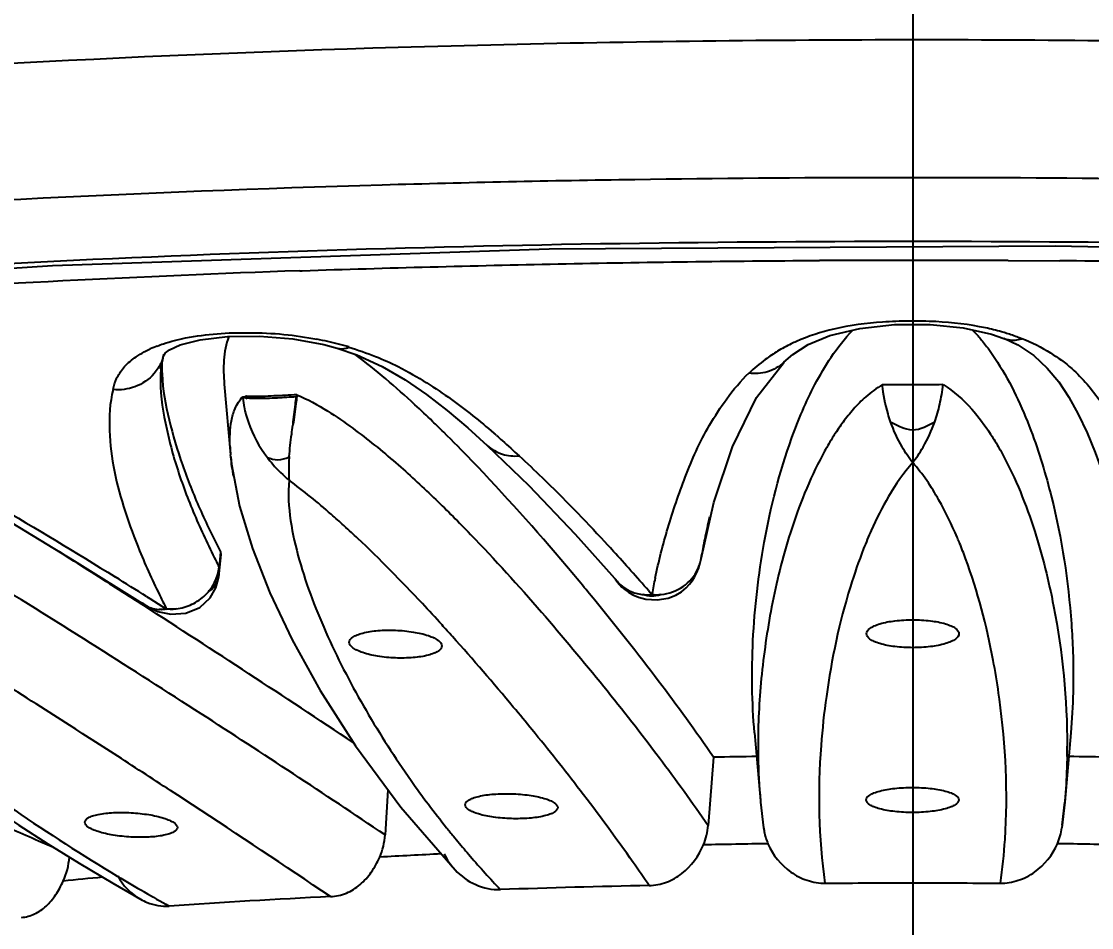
# Model space of a CAD drawing. Header units: millimetres. Extents: x 601 to 1195, y -13 to 407.
# Drawn here: x 760.41 to 765.61, y 299.16 to 303.57 of the extents above; entities that cross this region are included whole.
import ezdxf

# ---------------------------------------------------------------- set-up
doc = ezdxf.new("R2010")
doc.units = ezdxf.units.MM
doc.header["$LTSCALE"] = 0.1
doc.linetypes.add('CENTERX2', pattern=[101.6, 63.5, -12.7, 12.7, -12.7])
doc.layers.add('CENTER', color=1, linetype='CENTERX2')
doc.layers.add('DIM', color=3, linetype='Continuous')
doc.styles.get("Standard").update_dxf_attribs({"font": 'arial.ttf'})
doc.dimstyles.new('ISO-25', dxfattribs={"dimtxt": 2.5, "dimasz": 2.5, "dimexe": 1.25, "dimexo": 0.625, "dimtad": 1, "dimlfac": 1.666667, "dimtxsty": 'Standard', "dimcen": 2.5, "dimadec": 0, "dimazin": 0, "dimtfac": 1, "dimtmove": 0, "dimatfit": 3, "dimfxl": 0, "dimarcsym": 0})

# ---------------------------------------------------------------- blocks, each defined once
blk = doc.blocks.new('*D9')
at = {"layer": 'Defpoints', "color": 0}
for p in [(764.7668, 349.8803), (720.0657, 151.3703), (730.4127, 151.3703)]:
    blk.add_point(p, dxfattribs=at)
at = {"layer": 'DIM', "color": 0, "lineweight": -2}
for p, q in [((764.1418, 349.8803), (718.8157, 349.8803)), ((720.0657, 347.3803), (720.0657, 153.8703)), ((729.7877, 151.3703), (718.8157, 151.3703))]:
    blk.add_line(p, q, dxfattribs=at)
at = {"layer": 'DIM', "color": 0}
for points in [[(719.649, 347.3803), (720.4824, 347.3803), (720.0657, 349.8803)], [(719.649, 153.8703), (720.4824, 153.8703), (720.0657, 151.3703)]]:
    blk.add_solid(points, dxfattribs=at)
at = {"layer": 'DIM', "color": 0, "insert": (717.9383, 251.6624), "char_height": 2.5, "attachment_point": 5, "rotation": 90}
blk.add_mtext('330,85', dxfattribs=at)

msp = doc.modelspace()

# ---------------------------------------------------------------- linework, layer by layer
for p, q in [((763.543, 302.7999), (763.3909, 302.7979)), ((764.2775, 302.4049), (764.2889, 302.4049)), ((765.2059, 302.4046), (765.4569, 302.4035)), ((761.7627, 302.3551), (761.7716, 302.3554)), ((761.7716, 302.3554), (761.7749, 302.3555)), ((765.1842, 302.027), (765.1847, 302.0268)), ((765.1842, 302.027), (765.2527, 301.9956)), ((761.1297, 301.9714), (761.1825, 301.9949)), ((761.9451, 301.9793), (761.9454, 301.9792)), ((761.9451, 301.9793), (762.0397, 301.9473)), ((764.1585, 301.9479), (764.234, 301.9973)), ((765.2527, 301.9956), (765.33, 301.9439)), ((761.0881, 301.8791), (761.0984, 301.9328)), ((761.0984, 301.9328), (761.098, 301.9313)), ((764.116, 301.9107), (764.1585, 301.9479)), ((761.0896, 301.8837), (761.0892, 301.8791)), ((761.0901, 301.8896), (761.0896, 301.8837)), ((763.9821, 301.7397), (764.1168, 301.9115)), ((764.1168, 301.9115), (764.116, 301.9107)), ((761.3964, 301.8043), (761.4268, 301.4614)), ((761.4963, 301.7429), (761.4865, 301.7413)), ((761.4947, 301.7398), (761.499, 301.7388)), ((761.498, 301.7439), (761.4962, 301.7456)), ((761.499, 301.7388), (761.5037, 301.7379)), ((761.5079, 301.7438), (761.5029, 301.7436)), ((761.5038, 301.7368), (761.5069, 301.7349)), ((761.7446, 301.7442), (761.7486, 301.7445)), ((762.4801, 301.6765), (762.5792, 301.5925)), ((762.5792, 301.5925), (762.6742, 301.5066)), ((762.6742, 301.5066), (762.6742, 301.5066)), ((761.4278, 301.4513), (761.4268, 301.4614)), ((761.4278, 301.4513), (761.4317, 301.4159)), ((762.5806, 301.0871), (762.5931, 301.0742)), ((763.101, 301.0756), (763.3065, 300.8444)), ((763.2443, 301.0391), (763.2569, 301.0254)), ((764.9592, 301.0572), (764.9578, 301.0605)), ((761.3775, 300.9871), (761.3712, 300.9143)), ((761.3778, 300.9894), (761.3802, 300.9769)), ((760.6669, 300.946), (761.0113, 300.7309)), ((761.3476, 300.9612), (761.3534, 300.9497)), ((761.3721, 300.8834), (761.3804, 300.9769)), ((763.712, 300.9484), (763.7136, 300.9572)), ((763.7133, 300.9555), (763.7138, 300.9582)), ((763.7138, 300.9582), (763.7163, 300.9772)), ((761.3721, 300.8835), (761.3712, 300.9143)), ((761.3716, 300.8785), (761.3721, 300.8835)), ((760.8817, 300.8068), (760.8382, 300.8346)), ((761.0189, 300.7719), (761.0342, 300.7623)), ((763.4587, 300.7998), (763.4743, 300.782)), ((760.9967, 300.7413), (761.0218, 300.723)), ((761.0218, 300.723), (761.071, 300.6996)), ((761.0342, 300.7623), (761.1161, 300.7108)), ((761.071, 300.6996), (761.1369, 300.6862)), ((761.1617, 300.7123), (761.0803, 300.7089)), ((765.1634, 300.2734), (765.1593, 300.3025)), ((760.6446, 300.1463), (760.5269, 300.2216)), ((760.6745, 300.1272), (760.6446, 300.1463)), ((760.7004, 300.1105), (760.6745, 300.1272)), ((760.7062, 300.1068), (760.7004, 300.1105)), ((760.7902, 300.0529), (760.7062, 300.1068)), ((763.9732, 300.1093), (764.0026, 299.7785)), ((765.5102, 300.1093), (765.4805, 299.7735)), ((760.8961, 299.9845), (760.7902, 300.0529)), ((762.0335, 300.0464), (762.2547, 299.7479)), ((763.7733, 299.9914), (763.7475, 299.6597)), ((762.1916, 299.8331), (762.1776, 299.6135)), ((761.2418, 299.7596), (761.1698, 299.8067)), ((762.2547, 299.7479), (762.5176, 299.4442)), ((764.0023, 299.7784), (764.0028, 299.7736)), ((764.0028, 299.7736), (764.017, 299.6482)), ((765.4805, 299.7735), (765.4665, 299.6482)), ((765.468, 299.6613), (765.4807, 299.7735)), ((762.5099, 299.6072), (762.5316, 299.5809)), ((760.539, 299.57), (760.6905, 299.4761)), ((760.6905, 299.4761), (760.8542, 299.3786)), ((760.8542, 299.3786), (760.9884, 299.3016))]:
    msp.add_line(p, q)
for points in [[(758.2401, 302.2278), (760.5613, 302.3807), (762.9754, 302.4614), (765.4342, 302.477), (767.8921, 302.4269), (770.2831, 302.3018), (772.5583, 302.1014), (774.6471, 301.8305)], [(764.234, 301.9973), (764.3386, 302.0408), (764.4853, 302.0754), (764.6538, 302.0938), (764.8265, 302.0941), (764.9874, 302.0772), (765.125, 302.0469), (765.1847, 302.0268)], [(761.1825, 301.9949), (761.2794, 302.0194), (761.4118, 302.0356), (761.5673, 302.0375), (761.7288, 302.0237), (761.8802, 301.9963), (761.9454, 301.9792)], [(761.098, 301.9313), (761.1033, 301.9451), (761.1107, 301.9565), (761.1297, 301.9714)], [(762.0397, 301.9473), (762.1642, 301.8903), (762.2753, 301.8252), (762.3796, 301.7539), (762.4801, 301.6765)], [(765.33, 301.9439), (765.395, 301.8827), (765.4512, 301.815), (765.5009, 301.7404), (765.5461, 301.658), (765.589, 301.567), (765.6286, 301.4725), (765.6641, 301.3753), (765.696, 301.2736), (765.7247, 301.1667)], [(761.5078, 301.7471), (761.505, 301.7452), (761.5025, 301.7442), (761.5001, 301.7438), (761.498, 301.7439)], [(761.4994, 301.7379), (761.501, 301.7377), (761.5038, 301.7368)], [(763.7133, 300.9555), (763.7751, 301.2296), (763.8654, 301.499), (763.9821, 301.7397)], [(762.6742, 301.5066), (762.8758, 301.3123), (763.101, 301.0756)], [(761.4317, 301.4159), (761.4708, 301.2115), (761.5334, 301.005), (761.6174, 300.7898), (761.7259, 300.5612), (761.8617, 300.3156), (762.0335, 300.0464)], [(759.9789, 301.3526), (760.2961, 301.1703), (760.6669, 300.946)], [(763.6808, 300.8658), (763.6895, 300.8822), (763.6964, 300.8976), (763.7017, 300.9115), (763.7059, 300.9244), (763.7093, 300.9366), (763.712, 300.9484)], [(761.3544, 300.8144), (761.367, 300.8545), (761.3716, 300.8785)], [(763.2993, 300.8527), (763.3075, 300.842), (763.3173, 300.8305)], [(763.3173, 300.8305), (763.3289, 300.8184), (763.3429, 300.8059)], [(763.6187, 300.7953), (763.641, 300.8142), (763.6576, 300.8322), (763.6703, 300.8491), (763.6808, 300.8658)], [(761.2776, 300.7186), (761.3274, 300.7658), (761.3544, 300.8144)], [(763.3429, 300.8059), (763.3607, 300.7927), (763.3824, 300.78), (763.4089, 300.7687)], [(763.4997, 300.7553), (763.5531, 300.7638), (763.5908, 300.7783), (763.6187, 300.7953)], [(759.0739, 300.7227), (759.1265, 300.6695), (759.1829, 300.6142), (759.2439, 300.556), (759.3106, 300.4944), (759.3835, 300.4289), (759.462, 300.3606), (759.5452, 300.2901), (759.6323, 300.2184), (759.7234, 300.1455), (759.8193, 300.0707), (759.9209, 299.9939), (760.029, 299.9145), (760.1441, 299.8326), (760.2669, 299.7479), (760.3982, 299.6605), (760.539, 299.57)], [(761.1369, 300.6862), (761.2101, 300.6909), (761.2776, 300.7186)], [(763.4089, 300.7687), (763.4451, 300.7591), (763.4997, 300.7553)]]:
    msp.add_lwpolyline(points)
for centre, radius, start, end in [((764.7423, 209.6224), 93.1852, 89.263106, 90.737446), ((764.7041, 169.273), 133.1326, 89.784046, 90.178686), ((765.0125, 244.3721), 58.0331, 88.918878, 89.561157), ((764.3059, 229.4392), 72.9602, 91.997637, 93.806599), ((761.4808, 300.1389), 1.9186, 75.7903, 79.0148), ((761.2772, 301.4483), 0.5795, 110.9728, 114.5406), ((761.5305, 300.3399), 1.7116, 74.0003, 75.7514), ((760.8927, 301.9966), 0.2154, 342.7814, 347.2786), ((764.4841, 301.3045), 0.7708, 121.1884, 123.7511), ((761.6378, 301.8298), 0.5519, 173.6831, 174.3936), ((761.6256, 301.8312), 0.5397, 172.7478, 173.6839), ((761.8598, 301.8872), 0.7669, 178.3317, 182.5651), ((761.5137, 301.8067), 0.0695, 261.7618, 264.4322), ((761.143, 301.8149), 0.6097, 353.3702, 354.119), ((757.9548, 297.0009), 6.4189, 45.39206, 46.06581), ((757.123, 296.1612), 7.6008, 43.92232, 45.37361), ((760.1708, 298.6474), 3.866, 48.7585, 49.0345), ((762.3214, 301.5411), 0.8981, 182.6729, 185.0888), ((767.4931, 300.2862), 3.8394, 166.8643, 168.4958), ((758.7875, 297.6041), 4.745, 47.1463, 47.7582), ((758.5917, 297.3931), 5.0328, 46.6821, 47.1471), ((766.422, 300.2546), 2.0603, 155.9787, 158.6372), ((768.2851, 300.1241), 4.6478, 168.4837, 169.4222), ((732.7239, 256.7417), 52.2934, 57.47786, 57.83787), ((756.1181, 294.4628), 9.6969, 42.32237, 42.59176), ((754.9897, 293.4383), 11.221, 41.66484, 42.31079), ((765.591, 303.0735), 4.74, 206.6194, 207.0962), ((763.5043, 300.9946), 0.2126, 335.2762, 349.4027), ((761.1546, 300.9392), 0.2179, 344.4307, 353.4799), ((751.9208, 290.7085), 15.3284, 41.17369, 41.66163), ((737.5394, 263.3405), 44.1859, 57.90124, 58.13597), ((763.4504, 300.9701), 0.191, 214.4518, 221.0513), ((766.5209, 300.2164), 3.0989, 167.98, 169.4133), ((726.7949, 247.4318), 63.3309, 57.304168, 57.436498), ((761.1421, 300.9465), 0.2326, 314.1593, 317.9996), ((763.4509, 300.9895), 0.2088, 265.2332, 276.5377), ((763.4956, 301.0251), 0.244, 265.0942, 275.5261), ((761.0889, 300.8535), 0.1452, 230.5695, 237.7593), ((722.1987, 240.282), 71.8306, 56.327715, 57.299629), ((765.3622, 302.8783), 4.7674, 206.2864, 207.0417), ((761.0891, 300.8617), 0.1531, 264.4104, 266.9671), ((761.1304, 300.97), 0.2596, 270.575, 276.948), ((755.0552, 293.9043), 10.0019, 41.85492, 42.28811), ((732.5652, 256.4056), 51.9778, 57.45557, 57.92257), ((732.0095, 254.7823), 54.0366, 56.06236, 57.19684), ((753.4589, 292.4066), 12.1882, 37.5173, 39.2864), ((762.1848, 300.047), 3.3076, 359.0829, 359.9709), ((764.728, 240.1543), 59.8447, 90.710564, 90.914064), ((767.0854, 300.0507), 3.0954, 180.1814, 181.0479), ((766.9611, 300.0478), 2.971, 181.0358, 185.2016), ((764.7555, 240.1543), 59.8447, 89.085916, 89.289416), ((724.9186, 244.3133), 66.2847, 56.845399, 57.127507), ((766.1855, 302.6175), 4.7509, 215.2051, 218.6731), ((730.6511, 253.0332), 55.8493, 55.96227, 56.78826), ((766.2679, 302.6824), 4.8559, 218.6636, 219.2936), ((763.4412, 299.6839), 0.3073, 337.2752, 355.488), ((764.3146, 299.6879), 0.3002, 187.6032, 191.0636), ((764.3132, 299.6877), 0.2988, 191.0827, 203.0609), ((765.1693, 299.688), 0.2998, 336.968, 352.3708), ((761.8546, 299.6345), 0.3237, 336.559, 356.2874), ((766.3252, 302.7298), 4.9302, 219.6944, 220.773), ((764.534, 256.589), 42.9828, 92.77785, 93.17732), ((764.7323, 251.1852), 48.3905, 90.82184, 91.19327), ((764.7511, 251.1852), 48.3905, 88.80673, 89.17816), ((766.4139, 302.807), 5.0477, 220.779, 223.2551), ((763.7743, 266.9403), 32.6029, 95.2249, 95.56342), ((766.3032, 308.4623), 10.551, 239.04585, 239.87417), ((764.6517, 242.079), 57.301, 91.191218, 91.91412), ((766.4304, 308.6814), 10.8044, 239.87382, 240.6067), ((764.1153, 254.9463), 44.4222, 92.84226, 93.85645)]:
    msp.add_arc(centre, radius, start, end)
for points, knots in [([(781.4216, 300.4848), (781.3615, 300.6171), (781.211, 300.8058), (780.9535, 301.0223), (780.5912, 301.2688), (780.0071, 301.5604), (779.1555, 301.8821), (778.1145, 302.1861), (776.3713, 302.5885), (774.3864, 302.9018), (772.1903, 303.1464), (770.338, 303.3015), (768.3831, 303.411), (766.3589, 303.471), (764.3034, 303.4837), (761.6125, 303.4382), (759.6125, 303.3303), (758.3023, 303.222)], [0, 0, 0, 0, 0.018393, 0.029661, 0.042617, 0.073719, 0.112006, 0.15771, 0.210843, 0.338317, 0.411693, 0.490465, 0.573513, 0.659442, 0.7467, 0.833621, 1, 1, 1, 1]), ([(763.3909, 302.7979), (762.9819, 302.7919), (761.401, 302.7583), (759.821, 302.6798), (758.6521, 302.5925)], [0, 0, 0, 0, 0.2587, 1, 1, 1, 1]), ([(758.8632, 302.2985), (760.8824, 302.446), (764.9217, 302.559), (768.9608, 302.4305), (770.967, 302.2722)], [0, 0, 0, 0, 0.501509, 1, 1, 1, 1]), ([(761.7749, 302.3555), (762.1893, 302.3696), (763.0235, 302.3907), (763.8578, 302.4034), (764.2775, 302.4049)], [0, 0, 0, 0, 0.49696, 1, 1, 1, 1]), ([(765.0954, 302.0776), (765.0162, 302.0943), (764.8921, 302.1088), (764.7248, 302.1117), (764.5589, 302.1061), (764.3728, 302.0819), (764.2349, 302.0376), (764.1763, 302.0115)], [0, 0, 0, 0, 0.260365, 0.399236, 0.537851, 0.793827, 1, 1, 1, 1]), ([(765.1978, 302.0511), (765.1898, 302.0536), (765.156, 302.0637), (765.1217, 302.0721), (765.0954, 302.0776)], [0, 0, 0, 0, 0.238248, 1, 1, 1, 1]), ([(761.0697, 301.9894), (761.08, 301.9934), (761.1253, 302.0094), (761.172, 302.0212), (761.2083, 302.0285)], [0, 0, 0, 0, 0.228673, 1, 1, 1, 1]), ([(761.2083, 302.0285), (761.3097, 302.0491), (761.4705, 302.0583), (761.6841, 302.0493), (761.7933, 302.0326), (761.8464, 302.0223)], [0, 0, 0, 0, 0.484282, 0.746698, 1, 1, 1, 1]), ([(761.4177, 302.0357), (761.4034, 301.9991), (761.3906, 301.9207), (761.393, 301.8427), (761.3964, 301.8043)], [0, 0, 0, 0, 0.504493, 1, 1, 1, 1]), ([(763.9732, 300.1093), (763.96, 300.2582), (763.9564, 300.569), (764.0117, 301.0508), (764.1176, 301.4693), (764.2427, 301.7658), (764.345, 301.9412), (764.4114, 302.0269), (764.4508, 302.0673)], [0, 0, 0, 0, 0.217648, 0.450967, 0.704636, 0.843196, 0.917892, 1, 1, 1, 1]), ([(765.0328, 302.0672), (765.0371, 302.0628), (765.0538, 302.0453), (765.0695, 302.027), (765.0809, 302.013)], [0, 0, 0, 0, 0.256889, 1, 1, 1, 1]), ([(765.1847, 302.0268), (765.1917, 302.0241), (765.2201, 302.0158), (765.251, 302.0181), (765.2721, 302.0241)], [0, 0, 0, 0, 0.255507, 1, 1, 1, 1]), ([(765.2721, 302.0241), (765.2663, 302.0265), (765.2419, 302.0365), (765.217, 302.0451), (765.1978, 302.0511)], [0, 0, 0, 0, 0.236955, 1, 1, 1, 1]), ([(765.2721, 302.026), (765.3207, 302.0077), (765.4055, 301.964), (765.54, 301.8666), (765.6538, 301.7297), (765.7546, 301.566), (765.8533, 301.3558), (765.9408, 301.0966), (765.9898, 300.8879), (766.0087, 300.7858)], [0, 0, 0, 0, 0.103726, 0.189152, 0.329931, 0.455312, 0.572555, 0.792694, 1, 1, 1, 1]), ([(760.8559, 301.7791), (760.8597, 301.7971), (760.8714, 301.8345), (760.9062, 301.8878), (760.9625, 301.9368), (761.0096, 301.9632), (761.0365, 301.9755)], [0, 0, 0, 0, 0.1998, 0.41953, 0.680102, 1, 1, 1, 1]), ([(761.9454, 301.9792), (761.9591, 301.9752), (761.9795, 301.9757), (761.9976, 301.9818), (762.0022, 301.9836)], [0, 0, 0, 0, 0.743034, 1, 1, 1, 1]), ([(762.0018, 301.9835), (762.0456, 301.9707), (762.127, 301.9428), (762.2539, 301.8856), (762.3765, 301.8144), (762.5334, 301.7091), (762.6393, 301.624), (762.7054, 301.5666)], [0, 0, 0, 0, 0.166142, 0.312523, 0.506203, 0.681443, 1, 1, 1, 1]), ([(764.1763, 302.0115), (764.168, 302.0078), (764.1368, 301.9933), (764.1065, 301.977), (764.0849, 301.9639)], [0, 0, 0, 0, 0.264795, 1, 1, 1, 1]), ([(765.0809, 302.013), (765.0876, 302.0047), (765.1133, 301.9721), (765.137, 301.9378), (765.1536, 301.9118)], [0, 0, 0, 0, 0.257867, 1, 1, 1, 1]), ([(761.098, 301.9313), (761.0958, 301.9246), (761.0856, 301.8972), (761.0696, 301.8721), (761.0551, 301.8554)], [0, 0, 0, 0, 0.242442, 1, 1, 1, 1]), ([(762.4084, 301.6233), (762.3802, 301.6505), (762.2598, 301.7641), (762.1341, 301.8724), (762.0326, 301.9476)], [0, 0, 0, 0, 0.236756, 1, 1, 1, 1]), ([(764.0558, 301.9454), (764.0454, 301.9384), (764.0071, 301.9114), (763.9713, 301.8809), (763.9463, 301.8573)], [0, 0, 0, 0, 0.266733, 1, 1, 1, 1]), ([(761.0881, 301.8791), (761.0811, 301.8009), (761.0996, 301.6413), (761.1582, 301.4094), (761.2428, 301.1817), (761.3113, 301.0343), (761.3476, 300.9612)], [0, 0, 0, 0, 0.244709, 0.493549, 0.745705, 1, 1, 1, 1]), ([(764.116, 301.9107), (764.0936, 301.8892), (764.0384, 301.8577), (763.9758, 301.8536), (763.9463, 301.8573)], [0, 0, 0, 0, 0.510037, 1, 1, 1, 1]), ([(765.1536, 301.9118), (765.2201, 301.8078), (765.3202, 301.5913), (765.449, 301.1661), (765.4982, 300.8471), (765.513, 300.6401)], [0, 0, 0, 0, 0.278025, 0.532547, 1, 1, 1, 1]), ([(761.0551, 301.8554), (761.0304, 301.8271), (760.9668, 301.7839), (760.8914, 301.7745), (760.8558, 301.7776)], [0, 0, 0, 0, 0.511643, 1, 1, 1, 1]), ([(761.0937, 301.8529), (761.097, 301.7778), (761.1249, 301.6283), (761.1896, 301.4099), (761.2751, 301.1964), (761.3424, 301.058), (761.3778, 300.9894)], [0, 0, 0, 0, 0.246442, 0.495505, 0.746866, 1, 1, 1, 1]), ([(763.49, 300.8618), (763.5073, 300.9433), (763.5496, 301.109), (763.6199, 301.3137), (763.6875, 301.4814), (763.7544, 301.6091), (763.8381, 301.7386), (763.9066, 301.8206), (763.9463, 301.8595)], [0, 0, 0, 0, 0.225123, 0.461161, 0.584092, 0.712978, 0.849888, 1, 1, 1, 1]), ([(760.8558, 301.7776), (760.8394, 301.7129), (760.8321, 301.5778), (760.8576, 301.3785), (760.912, 301.1836), (760.959, 301.0567), (760.9848, 300.9938)], [0, 0, 0, 0, 0.248529, 0.496122, 0.746756, 1, 1, 1, 1]), ([(764.5942, 301.8018), (764.5661, 301.784), (764.5155, 301.7479), (764.4534, 301.6843), (764.4036, 301.6211), (764.3741, 301.5784), (764.3605, 301.5572)], [0, 0, 0, 0, 0.292626, 0.543768, 0.778581, 1, 1, 1, 1]), ([(764.6343, 301.6209), (764.6298, 301.6338), (764.6111, 301.6927), (764.5992, 301.7539), (764.5941, 301.8018)], [0, 0, 0, 0, 0.220397, 1, 1, 1, 1]), ([(764.8889, 301.8018), (764.8397, 301.8013), (764.7414, 301.7996), (764.6432, 301.8012), (764.5941, 301.8017)], [0, 0, 0, 0, 0.500689, 1, 1, 1, 1]), ([(764.8491, 301.6207), (764.8589, 301.6488), (764.8714, 301.693), (764.8829, 301.7537), (764.8888, 301.7856), (764.8889, 301.8018)], [0, 0, 0, 0, 0.48024, 0.739009, 1, 1, 1, 1]), ([(764.8891, 301.8018), (764.9415, 301.7708), (765.0263, 301.6943), (765.0926, 301.6041), (765.1204, 301.5613)], [0, 0, 0, 0, 0.544397, 1, 1, 1, 1]), ([(761.4243, 301.4992), (761.4233, 301.5205), (761.423, 301.5631), (761.4288, 301.6262), (761.4465, 301.6891), (761.4707, 301.7265), (761.4863, 301.7434)], [0, 0, 0, 0, 0.247696, 0.494268, 0.733169, 1, 1, 1, 1]), ([(761.4868, 301.7394), (761.4868, 301.7319), (761.489, 301.7169), (761.4912, 301.702), (761.4926, 301.6947)], [0, 0, 0, 0, 0.500342, 1, 1, 1, 1]), ([(761.5069, 301.7375), (761.5129, 301.737), (761.5266, 301.7368), (761.5403, 301.7362), (761.5481, 301.736)], [0, 0, 0, 0, 0.437501, 1, 1, 1, 1]), ([(761.7495, 301.7524), (761.7304, 301.7514), (761.6745, 301.7488), (761.594, 301.7441), (761.5325, 301.7438), (761.5079, 301.7438)], [0, 0, 0, 0, 0.237165, 0.693921, 1, 1, 1, 1]), ([(761.5481, 301.736), (761.5838, 301.7351), (761.6495, 301.7378), (761.7149, 301.742), (761.7446, 301.7442)], [0, 0, 0, 0, 0.545759, 1, 1, 1, 1]), ([(761.7446, 301.7442), (761.7431, 301.7314), (761.7379, 301.6861), (761.7327, 301.6408), (761.7285, 301.6083)], [0, 0, 0, 0, 0.283284, 1, 1, 1, 1]), ([(761.7485, 301.7445), (761.7472, 301.7325), (761.742, 301.6859), (761.7359, 301.6394), (761.7298, 301.6051)], [0, 0, 0, 0, 0.257456, 1, 1, 1, 1]), ([(761.7495, 301.7524), (761.8011, 301.7302), (761.8946, 301.6799), (762.0542, 301.5676), (762.2269, 301.4282), (762.4115, 301.2579), (762.5258, 301.1436), (762.5806, 301.0871)], [0, 0, 0, 0, 0.15755, 0.2961, 0.546945, 0.779282, 1, 1, 1, 1]), ([(761.4926, 301.6947), (761.4977, 301.6687), (761.5219, 301.5809), (761.5662, 301.4992), (761.6055, 301.4482)], [0, 0, 0, 0, 0.291622, 1, 1, 1, 1]), ([(761.728, 301.6048), (761.7261, 301.5901), (761.7192, 301.5392), (761.7128, 301.4883), (761.7099, 301.4519)], [0, 0, 0, 0, 0.289163, 1, 1, 1, 1]), ([(764.7417, 301.423), (764.7222, 301.4467), (764.6804, 301.5099), (764.6489, 301.5788), (764.6343, 301.6209)], [0, 0, 0, 0, 0.40788, 1, 1, 1, 1]), ([(764.8491, 301.6207), (764.8325, 301.6102), (764.7988, 301.5918), (764.7417, 301.5759), (764.6846, 301.5919), (764.6509, 301.6104), (764.6343, 301.6209)], [0, 0, 0, 0, 0.255076, 0.499725, 0.744569, 1, 1, 1, 1]), ([(764.7417, 301.423), (764.7498, 301.4341), (764.7683, 301.4584), (764.808, 301.5223), (764.8341, 301.5785), (764.8491, 301.6207)], [0, 0, 0, 0, 0.182763, 0.404618, 1, 1, 1, 1]), ([(762.7194, 301.5544), (762.7288, 301.5462), (762.7655, 301.5136), (762.8018, 301.4805), (762.8287, 301.4557)], [0, 0, 0, 0, 0.253534, 1, 1, 1, 1]), ([(764.3605, 301.5572), (764.3553, 301.5491), (764.3352, 301.517), (764.3165, 301.4841), (764.3032, 301.4593)], [0, 0, 0, 0, 0.254954, 1, 1, 1, 1]), ([(765.1204, 301.5613), (765.1256, 301.5532), (765.1456, 301.5215), (765.1644, 301.489), (765.1778, 301.4644)], [0, 0, 0, 0, 0.255221, 1, 1, 1, 1]), ([(762.6742, 301.5066), (762.6951, 301.4874), (762.7453, 301.4588), (762.8021, 301.4535), (762.8293, 301.4558)], [0, 0, 0, 0, 0.509756, 1, 1, 1, 1]), ([(761.6055, 301.4482), (761.6219, 301.442), (761.6574, 301.4317), (761.6928, 301.4425), (761.7097, 301.4489)], [0, 0, 0, 0, 0.491782, 1, 1, 1, 1]), ([(761.6055, 301.4482), (761.6138, 301.4368), (761.6456, 301.3965), (761.6831, 301.3612), (761.7113, 301.3369)], [0, 0, 0, 0, 0.275247, 1, 1, 1, 1]), ([(761.712, 301.4524), (761.7109, 301.4409), (761.7081, 301.4025), (761.7092, 301.3639), (761.7113, 301.3369)], [0, 0, 0, 0, 0.299255, 1, 1, 1, 1]), ([(762.8289, 301.4557), (762.8667, 301.421), (763.0094, 301.2865), (763.1461, 301.1455), (763.2443, 301.0391)], [0, 0, 0, 0, 0.261489, 1, 1, 1, 1]), ([(764.3032, 301.4593), (764.2388, 301.3399), (764.1654, 301.1533), (764.0943, 300.9029), (764.043, 300.6665), (764.0012, 300.3799), (763.9897, 300.1518), (763.9901, 300.0409)], [0, 0, 0, 0, 0.277728, 0.407634, 0.533072, 0.772881, 1, 1, 1, 1]), ([(765.1778, 301.4644), (765.2426, 301.3451), (765.3396, 301.1012), (765.4576, 300.6269), (765.4925, 300.2731), (765.4924, 300.0453)], [0, 0, 0, 0, 0.278065, 0.53348, 1, 1, 1, 1]), ([(763.1969, 300.7543), (763.1516, 300.8096), (762.9584, 301.0417), (762.7576, 301.2677), (762.5977, 301.4337)], [0, 0, 0, 0, 0.236701, 1, 1, 1, 1]), ([(764.742, 301.423), (764.697, 301.3725), (764.6236, 301.2649), (764.5653, 301.1495), (764.5401, 301.0933)], [0, 0, 0, 0, 0.523228, 1, 1, 1, 1]), ([(764.9578, 301.0605), (764.9315, 301.1223), (764.8698, 301.2493), (764.7909, 301.3678), (764.7417, 301.423)], [0, 0, 0, 0, 0.475799, 1, 1, 1, 1]), ([(760.0791, 301.3345), (760.1486, 301.2957), (760.4135, 301.1449), (760.6741, 300.9866), (760.8654, 300.8677)], [0, 0, 0, 0, 0.26112, 1, 1, 1, 1]), ([(761.7111, 301.337), (761.7048, 301.2723), (761.7132, 301.1405), (761.7733, 300.8839), (761.8932, 300.5721), (762.0803, 300.2159), (762.2258, 299.9889), (762.3036, 299.8786)], [0, 0, 0, 0, 0.122003, 0.245134, 0.494398, 0.746441, 1, 1, 1, 1]), ([(761.9773, 301.1169), (761.957, 301.1354), (761.8711, 301.212), (761.7821, 301.2853), (761.7114, 301.337)], [0, 0, 0, 0, 0.23905, 1, 1, 1, 1]), ([(762.4543, 300.6342), (762.4227, 300.6689), (762.2899, 300.8127), (762.1527, 300.9527), (762.0445, 301.0547)], [0, 0, 0, 0, 0.239956, 1, 1, 1, 1]), ([(762.5931, 301.0742), (762.7113, 300.9515), (762.9314, 300.7084), (763.2358, 300.3451), (763.506, 299.9992), (763.6711, 299.7713), (763.7475, 299.6597)], [0, 0, 0, 0, 0.27968, 0.538115, 0.777955, 1, 1, 1, 1]), ([(764.9986, 300.9572), (764.9893, 300.9824), (764.9765, 301.0158), (764.9627, 301.0488), (764.9592, 301.0572)], [0, 0, 0, 0, 0.7474, 1, 1, 1, 1]), ([(764.5033, 301.0051), (764.4795, 300.9443), (764.3981, 300.7105), (764.3474, 300.4669), (764.3221, 300.2865)], [0, 0, 0, 0, 0.263722, 1, 1, 1, 1]), ([(765.1593, 300.3025), (765.1516, 300.3557), (765.1151, 300.5777), (765.0577, 300.7967), (764.9986, 300.9572)], [0, 0, 0, 0, 0.239292, 1, 1, 1, 1]), ([(761.3149, 300.7908), (761.3208, 300.7973), (761.3423, 300.8241), (761.3577, 300.856), (761.3646, 300.8807)], [0, 0, 0, 0, 0.252864, 1, 1, 1, 1]), ([(761.3244, 300.799), (761.3374, 300.8089), (761.3594, 300.8327), (761.3697, 300.8635), (761.3716, 300.8785)], [0, 0, 0, 0, 0.518401, 1, 1, 1, 1]), ([(763.5191, 300.7822), (763.5567, 300.7859), (763.6309, 300.8116), (763.6819, 300.872), (763.6974, 300.9056)], [0, 0, 0, 0, 0.504857, 1, 1, 1, 1]), ([(761.2841, 300.202), (761.1166, 300.3102), (760.7705, 300.5313), (760.4225, 300.7492), (760.2421, 300.859)], [0, 0, 0, 0, 0.485661, 1, 1, 1, 1]), ([(759.1178, 300.8045), (759.2337, 300.672), (759.4912, 300.4174), (759.9157, 300.0635), (760.3793, 299.7248), (760.707, 299.5155), (760.8762, 299.414)], [0, 0, 0, 0, 0.234787, 0.481695, 0.736734, 1, 1, 1, 1]), ([(761.1618, 300.7123), (761.1883, 300.7156), (761.2404, 300.7304), (761.2852, 300.7612), (761.3041, 300.7796)], [0, 0, 0, 0, 0.502859, 1, 1, 1, 1]), ([(763.519, 300.7822), (763.5139, 300.7795), (763.496, 300.7739), (763.471, 300.7727), (763.4499, 300.7762), (763.4397, 300.7788), (763.4356, 300.7808), (763.4336, 300.7814)], [0, 0, 0, 0, 0.197775, 0.638478, 0.844039, 0.928641, 1, 1, 1, 1]), ([(763.7734, 299.9912), (763.6873, 300.1172), (763.4996, 300.3751), (763.3022, 300.6256), (763.1969, 300.7543)], [0, 0, 0, 0, 0.478463, 1, 1, 1, 1]), ([(764.5167, 300.5915), (764.5167, 300.6019), (764.5314, 300.6179), (764.5558, 300.6304), (764.5963, 300.645), (764.6591, 300.6562), (764.7417, 300.6609), (764.8244, 300.6562), (764.8871, 300.645), (764.9277, 300.6305), (764.9521, 300.6179), (764.9667, 300.6018), (764.9667, 300.5914)], [0, 0, 0, 0, 0.063112, 0.111475, 0.171907, 0.32353, 0.499892, 0.676252, 0.827886, 0.888314, 0.936698, 1, 1, 1, 1]), ([(765.513, 300.6401), (765.5162, 300.5946), (765.5254, 300.4178), (765.5219, 300.2402), (765.5102, 300.1093)], [0, 0, 0, 0, 0.257425, 1, 1, 1, 1]), ([(762.0034, 300.5499), (762.0034, 300.56), (762.0182, 300.5755), (762.0427, 300.5869), (762.0834, 300.5999), (762.1464, 300.6085), (762.229, 300.61), (762.3115, 300.6019), (762.3741, 300.5882), (762.4144, 300.5722), (762.4387, 300.5588), (762.4534, 300.5427), (762.4534, 300.5322)], [0, 0, 0, 0, 0.061702, 0.109396, 0.16934, 0.320464, 0.496765, 0.673474, 0.826021, 0.887123, 0.936194, 1, 1, 1, 1]), ([(762.8925, 300.1241), (762.8621, 300.1613), (762.7353, 300.3147), (762.6057, 300.4656), (762.505, 300.578)], [0, 0, 0, 0, 0.241473, 1, 1, 1, 1]), ([(764.9667, 300.5914), (764.9667, 300.5811), (764.952, 300.5652), (764.9277, 300.5526), (764.8872, 300.5379), (764.8244, 300.5267), (764.7417, 300.5219), (764.6591, 300.5267), (764.5963, 300.5379), (764.5558, 300.5526), (764.5314, 300.5652), (764.5167, 300.5812), (764.5167, 300.5915)], [0, 0, 0, 0, 0.062995, 0.111391, 0.171871, 0.323533, 0.499896, 0.676258, 0.827933, 0.888411, 0.936827, 1, 1, 1, 1]), ([(762.4534, 300.5322), (762.4534, 300.5221), (762.4386, 300.5066), (762.4141, 300.4951), (762.3733, 300.4821), (762.3104, 300.4735), (762.2277, 300.472), (762.1452, 300.48), (762.0827, 300.4937), (762.0424, 300.5098), (762.0181, 300.5233), (762.0034, 300.5394), (762.0034, 300.5499)], [0, 0, 0, 0, 0.061713, 0.109427, 0.169388, 0.320528, 0.496826, 0.673487, 0.825963, 0.887054, 0.936132, 1, 1, 1, 1]), ([(764.3221, 300.2865), (764.311, 300.2075), (764.278, 299.9064), (764.2841, 299.6004), (764.3152, 299.3794)], [0, 0, 0, 0, 0.263243, 1, 1, 1, 1]), ([(765.1685, 299.3794), (765.1784, 299.4499), (765.2088, 299.7472), (765.1943, 300.0482), (765.1634, 300.2734)], [0, 0, 0, 0, 0.238655, 1, 1, 1, 1]), ([(765.492, 299.994), (765.4917, 299.9759), (765.4899, 299.9039), (765.4856, 299.832), (765.4809, 299.7785)], [0, 0, 0, 0, 0.252911, 1, 1, 1, 1]), ([(760.5696, 299.5512), (760.4883, 299.5861), (760.1547, 299.7297), (759.8212, 299.8734), (759.569, 299.9822)], [0, 0, 0, 0, 0.243769, 1, 1, 1, 1]), ([(764.5157, 299.7837), (764.5157, 299.7933), (764.5311, 299.8076), (764.5549, 299.8186), (764.5956, 299.8317), (764.6582, 299.8416), (764.7407, 299.8459), (764.8231, 299.8416), (764.8857, 299.8317), (764.9264, 299.8186), (764.9503, 299.8076), (764.9657, 299.7932), (764.9657, 299.7836)], [0, 0, 0, 0, 0.059536, 0.107513, 0.168182, 0.321375, 0.499902, 0.67843, 0.831637, 0.892307, 0.940304, 1, 1, 1, 1]), ([(762.5666, 299.76), (762.5666, 299.7694), (762.5822, 299.7834), (762.606, 299.7935), (762.6469, 299.8054), (762.7096, 299.8134), (762.792, 299.8152), (762.8744, 299.8085), (762.9368, 299.7967), (762.9774, 299.7825), (763.0011, 299.7709), (763.0166, 299.7564), (763.0166, 299.7468)], [0, 0, 0, 0, 0.058508, 0.105996, 0.166298, 0.319099, 0.497591, 0.676402, 0.830276, 0.891426, 0.939913, 1, 1, 1, 1]), ([(763.4606, 299.3676), (763.435, 299.4053), (763.327, 299.5616), (763.2142, 299.7146), (763.1262, 299.8292)], [0, 0, 0, 0, 0.239476, 1, 1, 1, 1]), ([(764.9657, 299.7836), (764.9657, 299.774), (764.9502, 299.7597), (764.9264, 299.7487), (764.8857, 299.7355), (764.8231, 299.7255), (764.7407, 299.7212), (764.6582, 299.7255), (764.5957, 299.7355), (764.5549, 299.7487), (764.5311, 299.7597), (764.5157, 299.774), (764.5157, 299.7837)], [0, 0, 0, 0, 0.059435, 0.107439, 0.168146, 0.321372, 0.499904, 0.678437, 0.831678, 0.892387, 0.940409, 1, 1, 1, 1]), ([(763.0166, 299.7468), (763.0166, 299.7373), (763.0011, 299.7233), (762.9772, 299.7132), (762.9364, 299.7013), (762.8737, 299.6932), (762.7912, 299.6913), (762.7089, 299.6981), (762.6464, 299.7099), (762.6058, 299.7242), (762.5821, 299.7358), (762.5666, 299.7503), (762.5666, 299.76)], [0, 0, 0, 0, 0.058527, 0.106036, 0.166354, 0.319168, 0.497643, 0.676396, 0.830214, 0.891359, 0.939859, 1, 1, 1, 1]), ([(760.718, 299.6753), (760.718, 299.6845), (760.7338, 299.6979), (760.7575, 299.7069), (760.7986, 299.7175), (760.8613, 299.7235), (760.9437, 299.7229), (761.026, 299.7141), (761.0882, 299.7008), (761.1288, 299.6859), (761.1524, 299.6739), (761.168, 299.6596), (761.168, 299.6499)], [0, 0, 0, 0, 0.057075, 0.104086, 0.164104, 0.316782, 0.495506, 0.67482, 0.829462, 0.891046, 0.939915, 1, 1, 1, 1]), ([(761.168, 299.6499), (761.168, 299.6407), (761.1522, 299.6272), (761.1284, 299.6182), (761.0874, 299.6076), (761.0247, 299.6015), (760.9422, 299.602), (760.86, 299.6109), (760.7977, 299.6242), (760.7572, 299.6392), (760.7336, 299.6512), (760.718, 299.6656), (760.718, 299.6753)], [0, 0, 0, 0, 0.057077, 0.104096, 0.16412, 0.316798, 0.49551, 0.674786, 0.829386, 0.89097, 0.939854, 1, 1, 1, 1]), ([(763.4605, 299.3676), (763.4893, 299.3682), (763.5471, 299.3795), (763.6483, 299.4377), (763.7022, 299.5117), (763.7246, 299.5652)], [0, 0, 0, 0, 0.250051, 0.497754, 1, 1, 1, 1]), ([(764.0383, 299.5707), (764.0613, 299.5165), (764.1208, 299.4431), (764.2272, 299.3886), (764.2871, 299.3789), (764.3169, 299.3791)], [0, 0, 0, 0, 0.497611, 0.748555, 1, 1, 1, 1]), ([(765.1665, 299.3791), (765.1963, 299.3789), (765.2563, 299.3886), (765.3627, 299.443), (765.4221, 299.5165), (765.4452, 299.5707)], [0, 0, 0, 0, 0.251388, 0.502298, 1, 1, 1, 1]), ([(761.9125, 299.3138), (761.9387, 299.3151), (761.9911, 299.3269), (762.0592, 299.37), (762.1135, 299.4314), (762.1404, 299.48), (762.1516, 299.5057)], [0, 0, 0, 0, 0.244466, 0.48752, 0.738527, 1, 1, 1, 1]), ([(762.5176, 299.4442), (762.5457, 299.4141), (762.6139, 299.3646), (762.6971, 299.3467), (762.7378, 299.348)], [0, 0, 0, 0, 0.502797, 1, 1, 1, 1]), ([(760.4102, 299.2123), (760.4323, 299.2143), (760.4765, 299.2263), (760.5335, 299.2663), (760.5793, 299.3226), (760.603, 299.3663), (760.6135, 299.3896)], [0, 0, 0, 0, 0.235824, 0.474598, 0.728481, 1, 1, 1, 1]), ([(764.3169, 299.3791), (764.4585, 299.38), (764.7417, 299.3818), (765.0249, 299.38), (765.1665, 299.3791)], [0, 0, 0, 0, 0.5, 1, 1, 1, 1]), ([(760.9883, 299.3014), (760.999, 299.2954), (761.0424, 299.2745), (761.0918, 299.2654), (761.1276, 299.2679)], [0, 0, 0, 0, 0.256174, 1, 1, 1, 1])]:
    msp.add_open_spline(points, degree=3, knots=knots)
for points in [[(761.4865, 301.7413), (761.4892, 301.741), (761.492, 301.7404), (761.4947, 301.7398)], [(761.5029, 301.7436), (761.5007, 301.7434), (761.4985, 301.7431), (761.4963, 301.7427)], [(761.4414, 301.3567), (761.4357, 301.388), (761.4309, 301.4196), (761.4278, 301.4513)], [(760.9848, 300.9938), (761.0163, 300.9169), (761.051, 300.8414), (761.0878, 300.767)], [(763.3064, 300.8446), (763.3246, 300.8237), (763.3483, 300.8066), (763.3739, 300.7959)], [(763.3739, 300.7959), (763.3927, 300.7879), (763.4132, 300.7831), (763.4336, 300.7814)], [(761.0115, 300.7306), (761.0301, 300.7189), (761.0522, 300.7115), (761.0742, 300.7094)], [(761.116, 300.7108), (761.1049, 300.7083), (761.0933, 300.7079), (761.0819, 300.7084)], [(761.1329, 300.7106), (761.1273, 300.7106), (761.1216, 300.7106), (761.116, 300.7108)], [(762.465, 299.522), (762.4781, 299.4935), (762.4962, 299.4671), (762.5176, 299.4442)], [(760.6135, 299.3896), (760.6301, 299.4259), (760.6403, 299.4657), (760.6437, 299.5055)], [(760.8782, 299.4143), (760.9023, 299.3676), (760.9425, 299.3273), (760.9883, 299.3014)]]:
    msp.add_open_spline(points, degree=3)
at = {"layer": 'CENTER'}
msp.add_line((764.7417, 355.9256), (764.7417, 73.633), dxfattribs=at)

# ---------------------------------------------------------------- dimensions: what is measured, and where the dimension line sits
at = {"layer": 'DIM'}
dim = msp.add_linear_dim(base=(720.0657, 151.3703), p1=(764.7668, 349.8803), p2=(730.4127, 151.3703), angle=90, dimstyle='ISO-25', dxfattribs=at)
dim.commit()
dim.dimension.update_dxf_attribs({"geometry": '*D9', "text_midpoint": (720.0657, 251.6624), "dimtype": 160})

doc.saveas('drawing.dxf')
